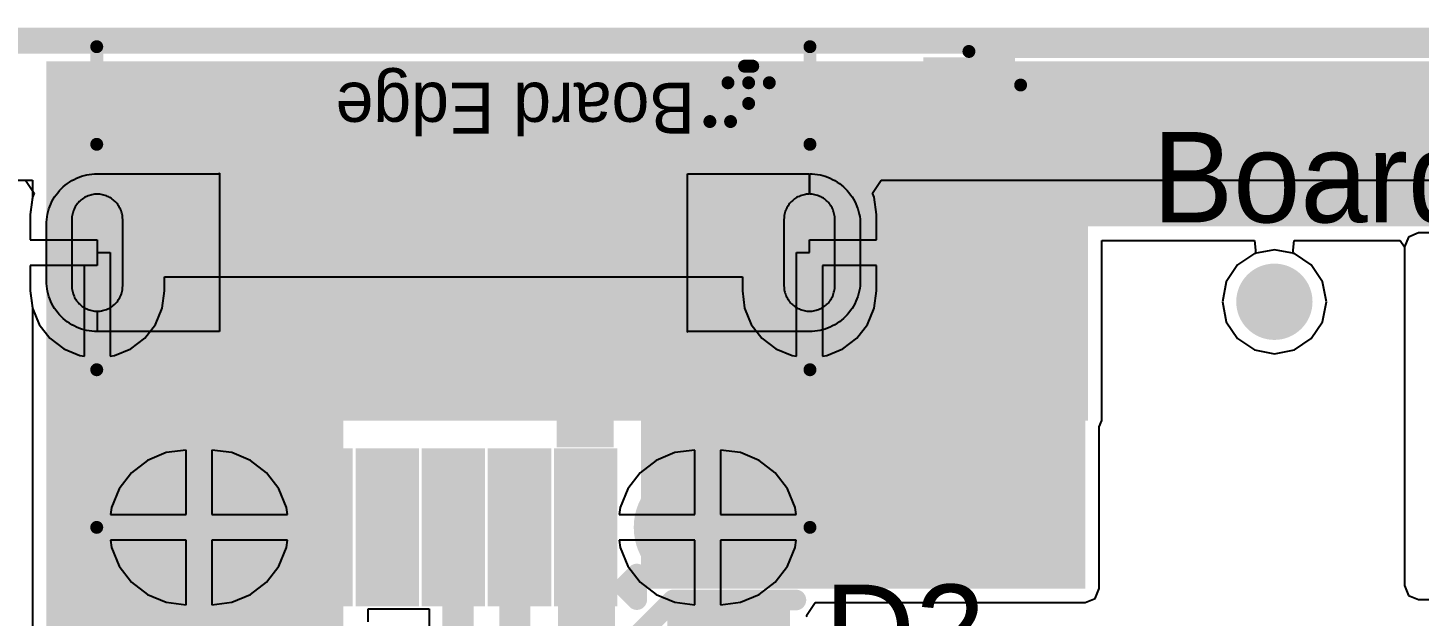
# Model space of a CAD drawing. Header units: millimetres. Extents: x -0.25 to 4.68, y -0.29 to 2.93.
# Drawn here: x 0.129 to 0.667, y 2.652 to 2.88 of the extents above; entities that cross this region are included whole.
import ezdxf

# ---------------------------------------------------------------- set-up
doc = ezdxf.new("R2010")
doc.units = ezdxf.units.MM
doc.header["$MEASUREMENT"] = 0
for name, color, linetype in [('BottomLayer', 5, 'Continuous'), ('BottomSolder', 6, 'Continuous'), ('Mechanical2', 216, 'Continuous'), ('MultiLayer', 9, 'Continuous'), ('PadHoleLayer', 156, 'Continuous'), ('TopLayer', 1, 'Continuous'), ('TopOverlay', 2, 'Continuous'), ('TopPaste', 8, 'Continuous'), ('TopSolder', 216, 'Continuous')]:
    doc.layers.add(name, color=color, linetype=linetype)
doc.styles.add('Arial', font='arial.ttf', dxfattribs={"height": 0.2})

# ---------------------------------------------------------------- blocks, each defined once
blk = doc.blocks.new('XKNANO_113_122')
at = {"layer": 'BottomSolder'}
blk.add_hatch(color=6, dxfattribs=at).paths.add_polyline_path([(0.1338, -0.21214), (0.1418, -0.21214), (0.1418, -0.22014), (0.1338, -0.22014)])
at = {"layer": 'PadHoleLayer'}
h = blk.add_hatch(color=156, dxfattribs=at)
edge = h.paths.add_edge_path()
edge.add_arc((0.1378, -0.21614), 0.01476, 0, 360)
at = {"layer": 'TopLayer'}
blk.add_hatch(color=1, dxfattribs=at).paths.add_polyline_path([(0.24213, -0.22402), (0.26969, -0.22402), (0.26969, -0.30669), (0.24213, -0.30669)])
at = {"layer": 'TopPaste'}
blk.add_hatch(color=8, dxfattribs=at).paths.add_polyline_path([(0.24213, -0.22402), (0.26969, -0.22402), (0.26969, -0.30669), (0.24213, -0.30669)])
at = {"layer": 'TopSolder'}
for points in [[(0.1338, -0.21214), (0.1418, -0.21214), (0.1418, -0.22014), (0.1338, -0.22014)], [(0.23813, -0.22002), (0.27369, -0.22002), (0.27369, -0.31069), (0.23813, -0.31069)]]:
    blk.add_hatch(color=216, dxfattribs=at).paths.add_polyline_path(points)
at = {"layer": 'TopOverlay', "const_width": 0.005}
for points in [[(0.236, -0.3), (-0.236, -0.3)], [(0.256, -0.313), (-0.257, -0.313)]]:
    blk.add_lwpolyline(points, dxfattribs=at)
at = {"layer": 'TopOverlay', "const_width": 0.0025}
for points in [[(0.23475, -0.3, 1), (0.23725, -0.3, 1)], [(0.25475, -0.313, 1), (0.25725, -0.313, 1)]]:
    blk.add_lwpolyline(points, format="xyb", close=True, dxfattribs=at)
at = {"layer": 'TopOverlay'}
blk.add_text('Board Edge', height=0.035, rotation=180, dxfattribs=at).set_placement((0.18497, -0.24686))
blk = doc.blocks.new('10118194_0001LF__124')
at = {"layer": 'BottomLayer'}
h = blk.add_hatch(color=5, dxfattribs=at)
edge = h.paths.add_edge_path()
edge.add_arc((-0.0935, 0), 0.01969, 270, 450)
edge.add_line((-0.0935, 0.01969), (-0.10335, 0.01969))
edge.add_arc((-0.10335, 0), 0.01969, 90, 270)
edge.add_line((-0.10335, -0.01969), (-0.0935, -0.01969))
h = blk.add_hatch(color=5, dxfattribs=at)
edge = h.paths.add_edge_path()
edge.add_arc((0.10335, 0), 0.01969, 270, 450)
edge.add_line((0.10335, 0.01969), (0.0935, 0.01969))
edge.add_arc((0.0935, 0), 0.01969, 90, 270)
edge.add_line((0.0935, -0.01969), (0.10335, -0.01969))
h = blk.add_hatch(color=5, dxfattribs=at)
edge = h.paths.add_edge_path()
edge.add_arc((-0.1378, -0.12106), 0.01575, 180, 360)
edge.add_line((-0.12205, -0.12106), (-0.12205, -0.09154))
edge.add_arc((-0.1378, -0.09154), 0.01575, 0, 180)
edge.add_line((-0.15354, -0.09154), (-0.15354, -0.12106))
h = blk.add_hatch(color=5, dxfattribs=at)
edge = h.paths.add_edge_path()
edge.add_arc((0.1378, -0.12106), 0.01575, 180, 360)
edge.add_line((0.15354, -0.12106), (0.15354, -0.09154))
edge.add_arc((0.1378, -0.09154), 0.01575, 0, 180)
edge.add_line((0.12205, -0.09154), (0.12205, -0.12106))
at = {"layer": 'BottomSolder'}
h = blk.add_hatch(color=6, dxfattribs=at)
edge = h.paths.add_edge_path()
edge.add_arc((-0.0935, 0), 0.02369, 270, 450)
edge.add_line((-0.0935, 0.02369), (-0.10335, 0.02369))
edge.add_arc((-0.10335, 0), 0.02369, 90, 270)
edge.add_line((-0.10335, -0.02369), (-0.0935, -0.02369))
h = blk.add_hatch(color=6, dxfattribs=at)
edge = h.paths.add_edge_path()
edge.add_arc((0.10335, 0), 0.02369, 270, 450)
edge.add_line((0.10335, 0.02369), (0.0935, 0.02369))
edge.add_arc((0.0935, 0), 0.02369, 90, 270)
edge.add_line((0.0935, -0.02369), (0.10335, -0.02369))
h = blk.add_hatch(color=6, dxfattribs=at)
edge = h.paths.add_edge_path()
edge.add_arc((-0.1378, -0.12106), 0.01975, 180, 360)
edge.add_line((-0.11805, -0.12106), (-0.11805, -0.09154))
edge.add_arc((-0.1378, -0.09154), 0.01975, 0, 180)
edge.add_line((-0.15754, -0.09154), (-0.15754, -0.12106))
h = blk.add_hatch(color=6, dxfattribs=at)
edge = h.paths.add_edge_path()
edge.add_arc((0.1378, -0.12106), 0.01975, 180, 360)
edge.add_line((0.15754, -0.12106), (0.15754, -0.09154))
edge.add_arc((0.1378, -0.09154), 0.01975, 0, 180)
edge.add_line((0.11805, -0.09154), (0.11805, -0.12106))
at = {"layer": 'MultiLayer'}
h = blk.add_hatch(color=9, dxfattribs=at)
edge = h.paths.add_edge_path()
edge.add_arc((-0.0935, 0), 0.01969, 270, 450)
edge.add_line((-0.0935, 0.01969), (-0.10335, 0.01969))
edge.add_arc((-0.10335, 0), 0.01969, 90, 270)
edge.add_line((-0.10335, -0.01969), (-0.0935, -0.01969))
h = blk.add_hatch(color=9, dxfattribs=at)
edge = h.paths.add_edge_path()
edge.add_arc((0.10335, 0), 0.01969, 270, 450)
edge.add_line((0.10335, 0.01969), (0.0935, 0.01969))
edge.add_arc((0.0935, 0), 0.01969, 90, 270)
edge.add_line((0.0935, -0.01969), (0.10335, -0.01969))
h = blk.add_hatch(color=9, dxfattribs=at)
edge = h.paths.add_edge_path()
edge.add_arc((-0.1378, -0.12106), 0.01575, 180, 360)
edge.add_line((-0.12205, -0.12106), (-0.12205, -0.09154))
edge.add_arc((-0.1378, -0.09154), 0.01575, 0, 180)
edge.add_line((-0.15354, -0.09154), (-0.15354, -0.12106))
h = blk.add_hatch(color=9, dxfattribs=at)
edge = h.paths.add_edge_path()
edge.add_arc((0.1378, -0.12106), 0.01575, 180, 360)
edge.add_line((0.15354, -0.12106), (0.15354, -0.09154))
edge.add_arc((0.1378, -0.09154), 0.01575, 0, 180)
edge.add_line((0.12205, -0.09154), (0.12205, -0.12106))
at = {"layer": 'PadHoleLayer'}
h = blk.add_hatch(color=156, dxfattribs=at)
edge = h.paths.add_edge_path()
edge.add_arc((-0.09252, 0), 0.01083, 270, 450)
edge.add_line((-0.09252, 0.01083), (-0.10433, 0.01083))
edge.add_arc((-0.10433, 0), 0.01083, 90, 270)
edge.add_line((-0.10433, -0.01083), (-0.09252, -0.01083))
h = blk.add_hatch(color=156, dxfattribs=at)
edge = h.paths.add_edge_path()
edge.add_arc((0.10433, 0), 0.01083, 270, 450)
edge.add_line((0.10433, 0.01083), (0.09252, 0.01083))
edge.add_arc((0.09252, 0), 0.01083, 90, 270)
edge.add_line((0.09252, -0.01083), (0.10433, -0.01083))
h = blk.add_hatch(color=156, dxfattribs=at)
edge = h.paths.add_edge_path()
edge.add_arc((-0.1378, -0.11909), 0.00984, 180, 360)
edge.add_line((-0.12795, -0.11909), (-0.12795, -0.0935))
edge.add_arc((-0.1378, -0.0935), 0.00984, 0, 180)
edge.add_line((-0.14764, -0.0935), (-0.14764, -0.11909))
h = blk.add_hatch(color=156, dxfattribs=at)
edge = h.paths.add_edge_path()
edge.add_arc((0.1378, -0.11909), 0.00984, 180, 360)
edge.add_line((0.14764, -0.11909), (0.14764, -0.0935))
edge.add_arc((0.1378, -0.0935), 0.00984, 0, 180)
edge.add_line((0.12795, -0.0935), (0.12795, -0.11909))
at = {"layer": 'TopLayer'}
for points in [[(-0.05945, 0.02657), (-0.04291, 0.02657), (-0.04291, -0.02657), (-0.05945, -0.02657)], [(-0.03386, 0.02657), (-0.01732, 0.02657), (-0.01732, -0.02657), (-0.03386, -0.02657)], [(-0.00827, 0.02657), (0.00827, 0.02657), (0.00827, -0.02657), (-0.00827, -0.02657)], [(0.01732, 0.02657), (0.03386, 0.02657), (0.03386, -0.02657), (0.01732, -0.02657)], [(0.04291, 0.02657), (0.05945, 0.02657), (0.05945, -0.02657), (0.04291, -0.02657)], [(-0.0689, -0.07579), (-0.00984, -0.07579), (-0.00984, -0.13681), (-0.0689, -0.13681)], [(0.00984, -0.07579), (0.0689, -0.07579), (0.0689, -0.13681), (0.00984, -0.13681)]]:
    blk.add_hatch(color=1, dxfattribs=at).paths.add_polyline_path(points)
h = blk.add_hatch(color=1, dxfattribs=at)
edge = h.paths.add_edge_path()
edge.add_arc((-0.0935, 0), 0.01969, 270, 450)
edge.add_line((-0.0935, 0.01969), (-0.10335, 0.01969))
edge.add_arc((-0.10335, 0), 0.01969, 90, 270)
edge.add_line((-0.10335, -0.01969), (-0.0935, -0.01969))
h = blk.add_hatch(color=1, dxfattribs=at)
edge = h.paths.add_edge_path()
edge.add_arc((0.10335, 0), 0.01969, 270, 450)
edge.add_line((0.10335, 0.01969), (0.0935, 0.01969))
edge.add_arc((0.0935, 0), 0.01969, 90, 270)
edge.add_line((0.0935, -0.01969), (0.10335, -0.01969))
h = blk.add_hatch(color=1, dxfattribs=at)
edge = h.paths.add_edge_path()
edge.add_arc((-0.1378, -0.12106), 0.01575, 180, 360)
edge.add_line((-0.12205, -0.12106), (-0.12205, -0.09154))
edge.add_arc((-0.1378, -0.09154), 0.01575, 0, 180)
edge.add_line((-0.15354, -0.09154), (-0.15354, -0.12106))
h = blk.add_hatch(color=1, dxfattribs=at)
edge = h.paths.add_edge_path()
edge.add_arc((0.1378, -0.12106), 0.01575, 180, 360)
edge.add_line((0.15354, -0.12106), (0.15354, -0.09154))
edge.add_arc((0.1378, -0.09154), 0.01575, 0, 180)
edge.add_line((0.12205, -0.09154), (0.12205, -0.12106))
at = {"layer": 'TopOverlay'}
blk.add_hatch(color=2, dxfattribs=at).paths.add_polyline_path([(-0.062, -0.042), (-0.04, -0.042), (-0.04, -0.031), (-0.062, -0.031)])
at = {"layer": 'TopPaste'}
for points in [[(-0.05945, 0.02657), (-0.04291, 0.02657), (-0.04291, -0.02657), (-0.05945, -0.02657)], [(-0.03386, 0.02657), (-0.01732, 0.02657), (-0.01732, -0.02657), (-0.03386, -0.02657)], [(-0.00827, 0.02657), (0.00827, 0.02657), (0.00827, -0.02657), (-0.00827, -0.02657)], [(0.01732, 0.02657), (0.03386, 0.02657), (0.03386, -0.02657), (0.01732, -0.02657)], [(0.04291, 0.02657), (0.05945, 0.02657), (0.05945, -0.02657), (0.04291, -0.02657)], [(-0.0689, -0.07579), (-0.00984, -0.07579), (-0.00984, -0.13681), (-0.0689, -0.13681)], [(0.00984, -0.07579), (0.0689, -0.07579), (0.0689, -0.13681), (0.00984, -0.13681)]]:
    blk.add_hatch(color=8, dxfattribs=at).paths.add_polyline_path(points)
at = {"layer": 'TopSolder'}
for points in [[(-0.06345, 0.03057), (-0.03891, 0.03057), (-0.03891, -0.03057), (-0.06345, -0.03057)], [(-0.03786, 0.03057), (-0.01332, 0.03057), (-0.01332, -0.03057), (-0.03786, -0.03057)], [(-0.01227, 0.03057), (0.01227, 0.03057), (0.01227, -0.03057), (-0.01227, -0.03057)], [(0.01332, 0.03057), (0.03786, 0.03057), (0.03786, -0.03057), (0.01332, -0.03057)], [(0.03891, 0.03057), (0.06345, 0.03057), (0.06345, -0.03057), (0.03891, -0.03057)], [(-0.0729, -0.07179), (-0.00584, -0.07179), (-0.00584, -0.14081), (-0.0729, -0.14081)], [(0.00584, -0.07179), (0.0729, -0.07179), (0.0729, -0.14081), (0.00584, -0.14081)]]:
    blk.add_hatch(color=216, dxfattribs=at).paths.add_polyline_path(points)
h = blk.add_hatch(color=216, dxfattribs=at)
edge = h.paths.add_edge_path()
edge.add_arc((-0.0935, 0), 0.02369, 270, 450)
edge.add_line((-0.0935, 0.02369), (-0.10335, 0.02369))
edge.add_arc((-0.10335, 0), 0.02369, 90, 270)
edge.add_line((-0.10335, -0.02369), (-0.0935, -0.02369))
h = blk.add_hatch(color=216, dxfattribs=at)
edge = h.paths.add_edge_path()
edge.add_arc((0.10335, 0), 0.02369, 270, 450)
edge.add_line((0.10335, 0.02369), (0.0935, 0.02369))
edge.add_arc((0.0935, 0), 0.02369, 90, 270)
edge.add_line((0.0935, -0.02369), (0.10335, -0.02369))
h = blk.add_hatch(color=216, dxfattribs=at)
edge = h.paths.add_edge_path()
edge.add_arc((-0.1378, -0.12106), 0.01975, 180, 360)
edge.add_line((-0.11805, -0.12106), (-0.11805, -0.09154))
edge.add_arc((-0.1378, -0.09154), 0.01975, 0, 180)
edge.add_line((-0.15754, -0.09154), (-0.15754, -0.12106))
h = blk.add_hatch(color=216, dxfattribs=at)
edge = h.paths.add_edge_path()
edge.add_arc((0.1378, -0.12106), 0.01975, 180, 360)
edge.add_line((0.15754, -0.12106), (0.15754, -0.09154))
edge.add_arc((0.1378, -0.09154), 0.01975, 0, 180)
edge.add_line((0.11805, -0.09154), (0.11805, -0.12106))
at = {"layer": 'TopLayer'}
for p, q in [((-0.15097, -0.08084), (-0.15018, -0.08017)), ((-0.15018, -0.08017), (-0.14937, -0.07955)), ((-0.14937, -0.07955), (-0.14852, -0.07896)), ((-0.14852, -0.07896), (-0.14764, -0.07842)), ((-0.14764, -0.07842), (-0.14673, -0.07793)), ((-0.14673, -0.07793), (-0.1458, -0.07749)), ((-0.1458, -0.07749), (-0.14485, -0.07709)), ((-0.14485, -0.07709), (-0.14388, -0.07675)), ((-0.14388, -0.07675), (-0.14289, -0.07646)), ((-0.14289, -0.07646), (-0.14189, -0.07622)), ((-0.14189, -0.07622), (-0.14087, -0.07603)), ((-0.14087, -0.07603), (-0.13985, -0.0759)), ((-0.13985, -0.0759), (-0.13883, -0.07581)), ((-0.13883, -0.07581), (-0.1378, -0.07579)), ((-0.1378, -0.07579), (-0.09075, -0.07579)), ((-0.09075, -0.07579), (-0.09075, -0.07559)), ((-0.09075, -0.07559), (-0.09055, -0.07559)), ((-0.09055, -0.07559), (-0.09055, -0.13681)), ((0.09055, -0.13701), (0.09055, -0.07579)), ((0.09055, -0.07579), (0.1377, -0.07579)), ((0.1377, -0.07579), (0.1377, -0.08366)), ((0.13789, -0.07579), (0.13887, -0.07581)), ((0.13789, -0.08366), (0.13789, -0.07579)), ((0.13887, -0.07581), (0.1399, -0.07589)), ((0.1399, -0.07589), (0.14092, -0.07603)), ((0.14092, -0.07603), (0.14193, -0.07622)), ((0.14193, -0.07622), (0.14293, -0.07646)), ((0.14293, -0.07646), (0.14391, -0.07675)), ((0.14391, -0.07675), (0.14488, -0.07709)), ((0.14488, -0.07709), (0.14583, -0.07748)), ((0.14583, -0.07748), (0.14676, -0.07793)), ((0.14676, -0.07793), (0.14766, -0.07842)), ((0.14766, -0.07842), (0.14854, -0.07896)), ((0.14854, -0.07896), (0.14939, -0.07954)), ((0.14939, -0.07954), (0.1502, -0.08016)), ((0.1502, -0.08016), (0.15098, -0.08083)), ((-0.15533, -0.08654), (-0.15484, -0.08563)), ((-0.15484, -0.08563), (-0.1543, -0.08475)), ((-0.1543, -0.08475), (-0.15372, -0.0839)), ((-0.15372, -0.0839), (-0.15309, -0.08308)), ((-0.15309, -0.08308), (-0.15242, -0.0823)), ((-0.15242, -0.0823), (-0.15171, -0.08155)), ((-0.15171, -0.08155), (-0.15097, -0.08084)), ((-0.14399, -0.08585), (-0.14438, -0.08619)), ((-0.14358, -0.08554), (-0.14399, -0.08585)), ((-0.14316, -0.08525), (-0.14358, -0.08554)), ((-0.14272, -0.08498), (-0.14316, -0.08525)), ((-0.14226, -0.08473), (-0.14272, -0.08498)), ((-0.1418, -0.08451), (-0.14226, -0.08473)), ((-0.14132, -0.08432), (-0.1418, -0.08451)), ((-0.14084, -0.08414), (-0.14132, -0.08432)), ((-0.14034, -0.084), (-0.14084, -0.08414)), ((-0.13984, -0.08388), (-0.14034, -0.084)), ((-0.13933, -0.08378), (-0.13984, -0.08388)), ((-0.13882, -0.08372), (-0.13933, -0.08378)), ((-0.13831, -0.08367), (-0.13882, -0.08372)), ((-0.1378, -0.08366), (-0.13831, -0.08367)), ((-0.13728, -0.08367), (-0.1378, -0.08366)), ((-0.13677, -0.08372), (-0.13728, -0.08367)), ((-0.13626, -0.08378), (-0.13677, -0.08372)), ((-0.13575, -0.08388), (-0.13626, -0.08378)), ((-0.13525, -0.084), (-0.13575, -0.08388)), ((-0.13475, -0.08414), (-0.13525, -0.084)), ((-0.13427, -0.08432), (-0.13475, -0.08414)), ((-0.13379, -0.08451), (-0.13427, -0.08432)), ((-0.13333, -0.08473), (-0.13379, -0.08451)), ((-0.13287, -0.08498), (-0.13333, -0.08473)), ((-0.13243, -0.08525), (-0.13287, -0.08498)), ((-0.13201, -0.08554), (-0.13243, -0.08525)), ((-0.1316, -0.08585), (-0.13201, -0.08554)), ((-0.13121, -0.08619), (-0.1316, -0.08585)), ((0.13158, -0.08584), (0.13119, -0.08618)), ((0.13199, -0.08553), (0.13158, -0.08584)), ((0.13241, -0.08524), (0.13199, -0.08553)), ((0.13285, -0.08497), (0.13241, -0.08524)), ((0.1333, -0.08473), (0.13285, -0.08497)), ((0.13376, -0.08451), (0.1333, -0.08473)), ((0.13424, -0.08431), (0.13376, -0.08451)), ((0.13472, -0.08414), (0.13424, -0.08431)), ((0.13521, -0.084), (0.13472, -0.08414)), ((0.13571, -0.08388), (0.13521, -0.084)), ((0.13621, -0.08378), (0.13571, -0.08388)), ((0.13672, -0.08371), (0.13621, -0.08378)), ((0.13723, -0.08367), (0.13672, -0.08371)), ((0.1377, -0.08366), (0.13723, -0.08367)), ((0.13836, -0.08367), (0.13789, -0.08366)), ((0.13887, -0.08371), (0.13836, -0.08367)), ((0.13938, -0.08378), (0.13887, -0.08371)), ((0.13988, -0.08388), (0.13938, -0.08378)), ((0.14038, -0.084), (0.13988, -0.08388)), ((0.14087, -0.08414), (0.14038, -0.084)), ((0.14135, -0.08431), (0.14087, -0.08414)), ((0.14183, -0.08451), (0.14135, -0.08431)), ((0.14229, -0.08473), (0.14183, -0.08451)), ((0.14274, -0.08497), (0.14229, -0.08473)), ((0.14318, -0.08524), (0.14274, -0.08497)), ((0.1436, -0.08553), (0.14318, -0.08524)), ((0.14401, -0.08584), (0.1436, -0.08553)), ((0.1444, -0.08618), (0.14401, -0.08584)), ((0.15098, -0.08083), (0.15173, -0.08154)), ((0.15173, -0.08154), (0.15244, -0.08228)), ((0.15244, -0.08228), (0.1531, -0.08307)), ((0.1531, -0.08307), (0.15373, -0.08388)), ((0.15373, -0.08388), (0.15431, -0.08473)), ((0.15431, -0.08473), (0.15485, -0.08561)), ((0.15485, -0.08561), (0.15534, -0.08651)), ((-0.15724, -0.09239), (-0.15705, -0.09138)), ((-0.15705, -0.09138), (-0.15681, -0.09038)), ((-0.15681, -0.09038), (-0.15652, -0.08939)), ((-0.15652, -0.08939), (-0.15617, -0.08842)), ((-0.15617, -0.08842), (-0.15578, -0.08747)), ((-0.15578, -0.08747), (-0.15533, -0.08654)), ((-0.14742, -0.09146), (-0.14752, -0.09196)), ((-0.1473, -0.09096), (-0.14742, -0.09146)), ((-0.14716, -0.09046), (-0.1473, -0.09096)), ((-0.14698, -0.08998), (-0.14716, -0.09046)), ((-0.14679, -0.0895), (-0.14698, -0.08998)), ((-0.14657, -0.08904), (-0.14679, -0.0895)), ((-0.14632, -0.08858), (-0.14657, -0.08904)), ((-0.14605, -0.08814), (-0.14632, -0.08858)), ((-0.14576, -0.08772), (-0.14605, -0.08814)), ((-0.14544, -0.08731), (-0.14576, -0.08772)), ((-0.14511, -0.08692), (-0.14544, -0.08731)), ((-0.14475, -0.08654), (-0.14511, -0.08692)), ((-0.14438, -0.08619), (-0.14475, -0.08654)), ((-0.13084, -0.08654), (-0.13121, -0.08619)), ((-0.13048, -0.08692), (-0.13084, -0.08654)), ((-0.13015, -0.08731), (-0.13048, -0.08692)), ((-0.12983, -0.08772), (-0.13015, -0.08731)), ((-0.12954, -0.08814), (-0.12983, -0.08772)), ((-0.12927, -0.08858), (-0.12954, -0.08814)), ((-0.12903, -0.08904), (-0.12927, -0.08858)), ((-0.1288, -0.0895), (-0.12903, -0.08904)), ((-0.12861, -0.08998), (-0.1288, -0.0895)), ((-0.12843, -0.09046), (-0.12861, -0.08998)), ((-0.12829, -0.09096), (-0.12843, -0.09046)), ((-0.12817, -0.09146), (-0.12829, -0.09096)), ((-0.12807, -0.09196), (-0.12817, -0.09146)), ((0.12817, -0.09142), (0.12807, -0.09192)), ((0.12829, -0.09092), (0.12817, -0.09142)), ((0.12843, -0.09043), (0.12829, -0.09092)), ((0.1286, -0.08995), (0.12843, -0.09043)), ((0.1288, -0.08947), (0.1286, -0.08995)), ((0.12902, -0.08901), (0.1288, -0.08947)), ((0.12926, -0.08856), (0.12902, -0.08901)), ((0.12953, -0.08812), (0.12926, -0.08856)), ((0.12982, -0.0877), (0.12953, -0.08812)), ((0.13014, -0.08729), (0.12982, -0.0877)), ((0.13047, -0.0869), (0.13014, -0.08729)), ((0.13082, -0.08653), (0.13047, -0.0869)), ((0.13119, -0.08618), (0.13082, -0.08653)), ((0.14477, -0.08653), (0.1444, -0.08618)), ((0.14512, -0.0869), (0.14477, -0.08653)), ((0.14546, -0.08729), (0.14512, -0.0869)), ((0.14577, -0.0877), (0.14546, -0.08729)), ((0.14606, -0.08812), (0.14577, -0.0877)), ((0.14633, -0.08856), (0.14606, -0.08812)), ((0.14657, -0.08901), (0.14633, -0.08856)), ((0.14679, -0.08947), (0.14657, -0.08901)), ((0.14699, -0.08995), (0.14679, -0.08947)), ((0.14716, -0.09043), (0.14699, -0.08995)), ((0.1473, -0.09092), (0.14716, -0.09043)), ((0.14742, -0.09142), (0.1473, -0.09092)), ((0.14752, -0.09192), (0.14742, -0.09142)), ((0.15534, -0.08651), (0.15578, -0.08744)), ((0.15578, -0.08744), (0.15618, -0.08839)), ((0.15618, -0.08839), (0.15652, -0.08936)), ((0.15652, -0.08936), (0.15681, -0.09034)), ((0.15681, -0.09034), (0.15705, -0.09134)), ((0.15705, -0.09134), (0.15724, -0.09235)), ((-0.15748, -0.09547), (-0.15745, -0.09444)), ((-0.15748, -0.11713), (-0.15748, -0.09547)), ((-0.15745, -0.09444), (-0.15737, -0.09341)), ((-0.15737, -0.09341), (-0.15724, -0.09239)), ((-0.14762, -0.09299), (-0.14764, -0.0935)), ((-0.14764, -0.0935), (-0.14764, -0.11909)), ((-0.14758, -0.09248), (-0.14762, -0.09299)), ((-0.14752, -0.09196), (-0.14758, -0.09248)), ((-0.12801, -0.09248), (-0.12807, -0.09196)), ((-0.12797, -0.09299), (-0.12801, -0.09248)), ((-0.12795, -0.0935), (-0.12797, -0.09299)), ((-0.12795, -0.0939), (-0.12795, -0.0935)), ((-0.12795, -0.1187), (-0.12795, -0.0939)), ((0.12797, -0.09294), (0.12795, -0.0935)), ((0.12795, -0.0935), (0.12795, -0.0939)), ((0.12795, -0.0939), (0.12795, -0.1187)), ((0.12801, -0.09243), (0.12797, -0.09294)), ((0.12807, -0.09192), (0.12801, -0.09243)), ((0.14758, -0.09243), (0.14752, -0.09192)), ((0.14762, -0.09294), (0.14758, -0.09243)), ((0.14764, -0.0935), (0.14762, -0.09294)), ((0.14764, -0.11909), (0.14764, -0.0935)), ((0.15724, -0.09235), (0.15737, -0.09337)), ((0.15737, -0.09337), (0.15745, -0.0944)), ((0.15745, -0.0944), (0.15748, -0.09547)), ((0.15748, -0.09547), (0.15748, -0.11713)), ((-0.15745, -0.1182), (-0.15748, -0.11713)), ((-0.15737, -0.11923), (-0.15745, -0.1182)), ((0.15745, -0.11816), (0.15737, -0.11918)), ((0.15748, -0.11713), (0.15745, -0.11816)), ((-0.15724, -0.12025), (-0.15737, -0.11923)), ((-0.15705, -0.12126), (-0.15724, -0.12025)), ((-0.15681, -0.12226), (-0.15705, -0.12126)), ((-0.15652, -0.12324), (-0.15681, -0.12226)), ((-0.15618, -0.12421), (-0.15652, -0.12324)), ((-0.14764, -0.11909), (-0.14762, -0.11966)), ((-0.14762, -0.11966), (-0.14758, -0.12017)), ((-0.14758, -0.12017), (-0.14752, -0.12068)), ((-0.14752, -0.12068), (-0.14742, -0.12118)), ((-0.14742, -0.12118), (-0.1473, -0.12168)), ((-0.1473, -0.12168), (-0.14716, -0.12217)), ((-0.14716, -0.12217), (-0.14699, -0.12265)), ((-0.14699, -0.12265), (-0.14679, -0.12313)), ((-0.14679, -0.12313), (-0.14657, -0.12359)), ((-0.14657, -0.12359), (-0.14633, -0.12404)), ((-0.12926, -0.12404), (-0.12902, -0.12359)), ((-0.12902, -0.12359), (-0.1288, -0.12313)), ((-0.1288, -0.12313), (-0.1286, -0.12265)), ((-0.1286, -0.12265), (-0.12843, -0.12217)), ((-0.12843, -0.12217), (-0.12829, -0.12168)), ((-0.12829, -0.12168), (-0.12817, -0.12118)), ((-0.12817, -0.12118), (-0.12807, -0.12068)), ((-0.12807, -0.12068), (-0.12801, -0.12017)), ((-0.12801, -0.12017), (-0.12797, -0.11966)), ((-0.12797, -0.11966), (-0.12795, -0.11909)), ((-0.12795, -0.11909), (-0.12795, -0.1187)), ((0.12795, -0.1187), (0.12795, -0.11909)), ((0.12795, -0.11909), (0.12797, -0.11961)), ((0.12797, -0.11961), (0.12801, -0.12012)), ((0.12801, -0.12012), (0.12807, -0.12063)), ((0.12807, -0.12063), (0.12817, -0.12114)), ((0.12817, -0.12114), (0.12829, -0.12164)), ((0.12829, -0.12164), (0.12843, -0.12214)), ((0.12843, -0.12214), (0.12861, -0.12262)), ((0.12861, -0.12262), (0.1288, -0.1231)), ((0.1288, -0.1231), (0.12903, -0.12356)), ((0.12903, -0.12356), (0.12927, -0.12402)), ((0.14632, -0.12402), (0.14657, -0.12356)), ((0.14657, -0.12356), (0.14679, -0.1231)), ((0.14679, -0.1231), (0.14698, -0.12262)), ((0.14698, -0.12262), (0.14716, -0.12214)), ((0.14716, -0.12214), (0.1473, -0.12164)), ((0.1473, -0.12164), (0.14742, -0.12114)), ((0.14742, -0.12114), (0.14752, -0.12063)), ((0.14752, -0.12063), (0.14758, -0.12012)), ((0.14758, -0.12012), (0.14762, -0.11961)), ((0.14762, -0.11961), (0.14764, -0.11909)), ((0.15652, -0.12321), (0.15617, -0.12418)), ((0.15681, -0.12222), (0.15652, -0.12321)), ((0.15705, -0.12122), (0.15681, -0.12222)), ((0.15724, -0.12021), (0.15705, -0.12122)), ((0.15737, -0.11918), (0.15724, -0.12021)), ((-0.15578, -0.12516), (-0.15618, -0.12421)), ((-0.15534, -0.12609), (-0.15578, -0.12516)), ((-0.15485, -0.12699), (-0.15534, -0.12609)), ((-0.15431, -0.12787), (-0.15485, -0.12699)), ((-0.15373, -0.12872), (-0.15431, -0.12787)), ((-0.1531, -0.12953), (-0.15373, -0.12872)), ((-0.14633, -0.12404), (-0.14606, -0.12448)), ((-0.14606, -0.12448), (-0.14577, -0.1249)), ((-0.14577, -0.1249), (-0.14546, -0.12531)), ((-0.14546, -0.12531), (-0.14512, -0.1257)), ((-0.14512, -0.1257), (-0.14477, -0.12607)), ((-0.14477, -0.12607), (-0.1444, -0.12642)), ((-0.1444, -0.12642), (-0.14401, -0.12675)), ((-0.14401, -0.12675), (-0.1436, -0.12707)), ((-0.1436, -0.12707), (-0.14318, -0.12736)), ((-0.14318, -0.12736), (-0.14274, -0.12762)), ((-0.14274, -0.12762), (-0.14229, -0.12787)), ((-0.14229, -0.12787), (-0.14183, -0.12809)), ((-0.14183, -0.12809), (-0.14135, -0.12829)), ((-0.14135, -0.12829), (-0.14087, -0.12846)), ((-0.14087, -0.12846), (-0.14038, -0.1286)), ((-0.14038, -0.1286), (-0.13988, -0.12872)), ((-0.13988, -0.12872), (-0.13938, -0.12882)), ((-0.13938, -0.12882), (-0.13887, -0.12888)), ((-0.13887, -0.12888), (-0.13836, -0.12892)), ((-0.13836, -0.12892), (-0.13789, -0.12894)), ((-0.13789, -0.12894), (-0.13789, -0.13681)), ((-0.1377, -0.12894), (-0.13723, -0.12892)), ((-0.1377, -0.13681), (-0.1377, -0.12894)), ((-0.13723, -0.12892), (-0.13672, -0.12888)), ((-0.13672, -0.12888), (-0.13621, -0.12882)), ((-0.13621, -0.12882), (-0.13571, -0.12872)), ((-0.13571, -0.12872), (-0.13521, -0.1286)), ((-0.13521, -0.1286), (-0.13472, -0.12846)), ((-0.13472, -0.12846), (-0.13424, -0.12829)), ((-0.13424, -0.12829), (-0.13376, -0.12809)), ((-0.13376, -0.12809), (-0.1333, -0.12787)), ((-0.1333, -0.12787), (-0.13285, -0.12762)), ((-0.13285, -0.12762), (-0.13241, -0.12736)), ((-0.13241, -0.12736), (-0.13199, -0.12707)), ((-0.13199, -0.12707), (-0.13158, -0.12675)), ((-0.13158, -0.12675), (-0.13119, -0.12642)), ((-0.13119, -0.12642), (-0.13082, -0.12607)), ((-0.13082, -0.12607), (-0.13047, -0.1257)), ((-0.13047, -0.1257), (-0.13014, -0.12531)), ((-0.13014, -0.12531), (-0.12982, -0.1249)), ((-0.12982, -0.1249), (-0.12953, -0.12448)), ((-0.12953, -0.12448), (-0.12926, -0.12404)), ((0.12927, -0.12402), (0.12954, -0.12446)), ((0.12954, -0.12446), (0.12983, -0.12488)), ((0.12983, -0.12488), (0.13015, -0.12529)), ((0.13015, -0.12529), (0.13048, -0.12568)), ((0.13048, -0.12568), (0.13084, -0.12605)), ((0.13084, -0.12605), (0.13121, -0.12641)), ((0.13121, -0.12641), (0.1316, -0.12674)), ((0.1316, -0.12674), (0.13201, -0.12706)), ((0.13201, -0.12706), (0.13243, -0.12735)), ((0.13243, -0.12735), (0.13287, -0.12762)), ((0.13287, -0.12762), (0.13333, -0.12786)), ((0.13333, -0.12786), (0.13379, -0.12809)), ((0.13379, -0.12809), (0.13427, -0.12828)), ((0.13427, -0.12828), (0.13475, -0.12846)), ((0.13475, -0.12846), (0.13525, -0.1286)), ((0.13525, -0.1286), (0.13575, -0.12872)), ((0.13575, -0.12872), (0.13626, -0.12882)), ((0.13626, -0.12882), (0.13677, -0.12888)), ((0.13677, -0.12888), (0.13728, -0.12892)), ((0.13728, -0.12892), (0.1378, -0.12894)), ((0.1378, -0.12894), (0.13831, -0.12892)), ((0.13831, -0.12892), (0.13882, -0.12888)), ((0.13882, -0.12888), (0.13933, -0.12882)), ((0.13933, -0.12882), (0.13984, -0.12872)), ((0.13984, -0.12872), (0.14034, -0.1286)), ((0.14034, -0.1286), (0.14084, -0.12846)), ((0.14084, -0.12846), (0.14132, -0.12828)), ((0.14132, -0.12828), (0.1418, -0.12809)), ((0.1418, -0.12809), (0.14226, -0.12786)), ((0.14226, -0.12786), (0.14272, -0.12762)), ((0.14272, -0.12762), (0.14316, -0.12735)), ((0.14316, -0.12735), (0.14358, -0.12706)), ((0.14358, -0.12706), (0.14399, -0.12674)), ((0.14399, -0.12674), (0.14438, -0.12641)), ((0.14438, -0.12641), (0.14475, -0.12605)), ((0.14475, -0.12605), (0.14511, -0.12568)), ((0.14511, -0.12568), (0.14544, -0.12529)), ((0.14544, -0.12529), (0.14576, -0.12488)), ((0.14576, -0.12488), (0.14605, -0.12446)), ((0.14605, -0.12446), (0.14632, -0.12402)), ((0.15372, -0.1287), (0.15309, -0.12951)), ((0.1543, -0.12785), (0.15372, -0.1287)), ((0.15484, -0.12697), (0.1543, -0.12785)), ((0.15533, -0.12606), (0.15484, -0.12697)), ((0.15578, -0.12513), (0.15533, -0.12606)), ((0.15617, -0.12418), (0.15578, -0.12513)), ((-0.15244, -0.13031), (-0.1531, -0.12953)), ((-0.15173, -0.13106), (-0.15244, -0.13031)), ((-0.15098, -0.13177), (-0.15173, -0.13106)), ((-0.1502, -0.13244), (-0.15098, -0.13177)), ((-0.14939, -0.13306), (-0.1502, -0.13244)), ((-0.14854, -0.13364), (-0.14939, -0.13306)), ((-0.14766, -0.13418), (-0.14854, -0.13364)), ((-0.14676, -0.13467), (-0.14766, -0.13418)), ((0.14764, -0.13417), (0.14673, -0.13467)), ((0.14852, -0.13364), (0.14764, -0.13417)), ((0.14937, -0.13305), (0.14852, -0.13364)), ((0.15018, -0.13242), (0.14937, -0.13305)), ((0.15097, -0.13175), (0.15018, -0.13242)), ((0.15171, -0.13105), (0.15097, -0.13175)), ((0.15242, -0.1303), (0.15171, -0.13105)), ((0.15309, -0.12951), (0.15242, -0.1303)), ((-0.14583, -0.13511), (-0.14676, -0.13467)), ((-0.14488, -0.13551), (-0.14583, -0.13511)), ((-0.14391, -0.13585), (-0.14488, -0.13551)), ((-0.14293, -0.13614), (-0.14391, -0.13585)), ((-0.14193, -0.13638), (-0.14293, -0.13614)), ((-0.14092, -0.13657), (-0.14193, -0.13638)), ((-0.1399, -0.1367), (-0.14092, -0.13657)), ((-0.13887, -0.13678), (-0.1399, -0.1367)), ((-0.13789, -0.13681), (-0.13887, -0.13678)), ((-0.09055, -0.13681), (-0.1377, -0.13681)), ((0.09075, -0.13701), (0.09055, -0.13701)), ((0.1378, -0.13681), (0.09075, -0.13681)), ((0.09075, -0.13681), (0.09075, -0.13701)), ((0.13883, -0.13678), (0.1378, -0.13681)), ((0.13985, -0.1367), (0.13883, -0.13678)), ((0.14087, -0.13657), (0.13985, -0.1367)), ((0.14189, -0.13638), (0.14087, -0.13657)), ((0.14289, -0.13614), (0.14189, -0.13638)), ((0.14388, -0.13585), (0.14289, -0.13614)), ((0.14485, -0.1355), (0.14388, -0.13585)), ((0.1458, -0.13511), (0.14485, -0.1355)), ((0.14673, -0.13467), (0.1458, -0.13511))]:
    blk.add_line(p, q, dxfattribs=at)
at = {"layer": 'TopOverlay'}
for points, const_width in [([(-0.066, 0.023), (-0.071, 0.028)], 0.00787), ([(-0.071, 0.028), (-0.071, 0.018)], 0.00787), ([(-0.066, 0.023), (-0.071, 0.018)], 0.00787), ([(-0.138, 0), (-0.138, -0.061)], 0.005), ([(0.138, 0), (0.138, -0.061)], 0.005), ([(-0.138, -0.14823), (-0.138, -0.186)], 0.005), ([(0.138, -0.14823), (0.138, -0.186)], 0.005), ([(-0.10727, -0.15704), (-0.11427, -0.16404)], 0.005), ([(-0.09927, -0.15704), (-0.10727, -0.15704)], 0.005), ([(-0.11427, -0.16404), (-0.11427, -0.17204)], 0.005), ([(-0.11585, -0.17846), (-0.12227, -0.17204)], 0.005), ([(-0.11427, -0.17204), (-0.12227, -0.17204)], 0.005), ([(-0.10627, -0.17204), (-0.11427, -0.17204)], 0.005), ([(-0.10627, -0.17204), (-0.1127, -0.17846)], 0.005), ([(-0.1127, -0.17846), (-0.11585, -0.17846)], 0.005), ([(0.138, -0.186), (-0.138, -0.186)], 0.005)]:
    blk.add_lwpolyline(points, dxfattribs=dict(at, const_width=const_width))
for points, const_width in [([(-0.07297, 0.028, 1), (-0.06903, 0.028, 1)], 0.00394), ([(-0.07297, 0.028, 1), (-0.06903, 0.028, 1)], 0.00394), ([(-0.06797, 0.023, 1), (-0.06403, 0.023, 1)], 0.00394), ([(-0.06797, 0.023, 1), (-0.06403, 0.023, 1)], 0.00394), ([(-0.07297, 0.018, 1), (-0.06903, 0.018, 1)], 0.00394), ([(-0.07297, 0.018, 1), (-0.06903, 0.018, 1)], 0.00394), ([(-0.13925, 0, 1), (-0.13675, 0, 1)], 0.0025), ([(0.13675, 0, 1), (0.13925, 0, 1)], 0.0025), ([(-0.13925, -0.061, 1), (-0.13675, -0.061, 1)], 0.0025), ([(0.13675, -0.061, 1), (0.13925, -0.061, 1)], 0.0025), ([(-0.13925, -0.14823, 1), (-0.13675, -0.14823, 1)], 0.0025), ([(0.13675, -0.14823, 1), (0.13925, -0.14823, 1)], 0.0025), ([(-0.10852, -0.15704, 1), (-0.10602, -0.15704, 1)], 0.0025), ([(-0.10852, -0.15704, 1), (-0.10602, -0.15704, 1)], 0.0025), ([(-0.10052, -0.15704, 1), (-0.09802, -0.15704, 1)], 0.0025), ([(-0.11552, -0.16404, 1), (-0.11302, -0.16404, 1)], 0.0025), ([(-0.11552, -0.16404, 1), (-0.11302, -0.16404, 1)], 0.0025), ([(-0.12352, -0.17204, 1), (-0.12102, -0.17204, 1)], 0.0025), ([(-0.12352, -0.17204, 1), (-0.12102, -0.17204, 1)], 0.0025), ([(-0.11552, -0.17204, 1), (-0.11302, -0.17204, 1)], 0.0025), ([(-0.11552, -0.17204, 1), (-0.11302, -0.17204, 1)], 0.0025), ([(-0.11552, -0.17204, 1), (-0.11302, -0.17204, 1)], 0.0025), ([(-0.10752, -0.17204, 1), (-0.10502, -0.17204, 1)], 0.0025), ([(-0.10752, -0.17204, 1), (-0.10502, -0.17204, 1)], 0.0025), ([(-0.1171, -0.17846, 1), (-0.1146, -0.17846, 1)], 0.0025), ([(-0.1171, -0.17846, 1), (-0.1146, -0.17846, 1)], 0.0025), ([(-0.11395, -0.17846, 1), (-0.11145, -0.17846, 1)], 0.0025), ([(-0.11395, -0.17846, 1), (-0.11145, -0.17846, 1)], 0.0025), ([(-0.13925, -0.186, 1), (-0.13675, -0.186, 1)], 0.0025), ([(-0.13925, -0.186, 1), (-0.13675, -0.186, 1)], 0.0025), ([(0.13675, -0.186, 1), (0.13925, -0.186, 1)], 0.0025), ([(0.13675, -0.186, 1), (0.13925, -0.186, 1)], 0.0025)]:
    blk.add_lwpolyline(points, format="xyb", close=True, dxfattribs=dict(at, const_width=const_width))
blk.add_text('Board Edge ', height=0.019685, dxfattribs=at).set_placement((-0.09342, -0.17204))
blk = doc.blocks.new('F____0603_136')
at = {"layer": 'TopLayer'}
for points in [[(-0.01378, -0.01969), (-0.05315, -0.01969), (-0.05315, 0.01969), (-0.01378, 0.01969)], [(0.05315, -0.01969), (0.01378, -0.01969), (0.01378, 0.01969), (0.05315, 0.01969)]]:
    blk.add_hatch(color=1, dxfattribs=at).paths.add_polyline_path(points)
at = {"layer": 'TopPaste'}
for points in [[(-0.01378, -0.01969), (-0.05315, -0.01969), (-0.05315, 0.01969), (-0.01378, 0.01969)], [(0.05315, -0.01969), (0.01378, -0.01969), (0.01378, 0.01969), (0.05315, 0.01969)]]:
    blk.add_hatch(color=8, dxfattribs=at).paths.add_polyline_path(points)
at = {"layer": 'TopSolder'}
for points in [[(-0.00978, -0.02369), (-0.05715, -0.02369), (-0.05715, 0.02369), (-0.00978, 0.02369)], [(0.05715, -0.02369), (0.00978, -0.02369), (0.00978, 0.02369), (0.05715, 0.02369)]]:
    blk.add_hatch(color=216, dxfattribs=at).paths.add_polyline_path(points)
at = {"layer": 'TopOverlay', "const_width": 0.005}
for points in [[(0.01, 0.019), (-0.01, 0.019)], [(0.01, -0.019), (-0.01, -0.019)]]:
    blk.add_lwpolyline(points, dxfattribs=at)
at = {"layer": 'TopOverlay'}
for points, const_width in [([(-0.01125, 0.019, 1), (-0.00875, 0.019, 1)], 0.0025), ([(0.00875, 0.019, 1), (0.01125, 0.019, 1)], 0.0025), ([(-0.0086, -0.0001, 1), (-0.00663, -0.0001, 1)], 0.00197), ([(-0.00098, 0, 1), (0.00098, 0, 1)], 0.00197), ([(-0.00071, 0.00008, 1), (0.00126, 0.00008, 1)], 0.00197), ([(0.00674, 0.00181, 1), (0.00871, 0.00181, 1)], 0.00197), ([(-0.01125, -0.019, 1), (-0.00875, -0.019, 1)], 0.0025), ([(0.00875, -0.019, 1), (0.01125, -0.019, 1)], 0.0025)]:
    blk.add_lwpolyline(points, format="xyb", close=True, dxfattribs=dict(at, const_width=const_width))
at = {"layer": 'TopOverlay', "const_width": 0.00394}
for points in [[(-0.00761, -0.0001, -0.770164), (0, 0)], [(0.00773, 0.00181, -0.784117), (0.00028, 0.00008)]]:
    blk.add_lwpolyline(points, format="xyb", dxfattribs=at)

msp = doc.modelspace()

# ---------------------------------------------------------------- hatches: boundary and pattern name
at = {"layer": 'BottomLayer'}
msp.add_hatch(color=5, dxfattribs=at).paths.add_polyline_path([(0.14, 2.789), (0.447, 2.789), (0.447, 2.826), (0.14, 2.826)])
at = {"layer": 'TopLayer'}
for points in [[(0.13597, 2.80395), (1.832, 2.80395), (1.832, 2.86695), (0.13597, 2.86695)], [(0.13597, 2.72795), (0.539, 2.72795), (0.539, 2.81695), (0.13597, 2.81695)], [(0.13597, 2.64095), (0.25082, 2.64095), (0.25082, 2.74195), (0.13597, 2.74195)], [(0.538, 2.74195), (0.36603, 2.74195), (0.36603, 2.663), (0.538, 2.663)], [(0.334, 2.632), (0.356, 2.632), (0.356, 2.714), (0.334, 2.714)]]:
    msp.add_hatch(color=1, dxfattribs=at).paths.add_polyline_path(points)

# ---------------------------------------------------------------- linework, layer by layer
at = {"layer": 'BottomLayer'}
for p, q in [((0.12788, 2.821), (0.13122, 2.816)), ((0.13122, 2.816), (0.13057, 2.81443)), ((0.45568, 2.816), (0.45903, 2.821)), ((0.45633, 2.81443), (0.45568, 2.816)), ((0.45903, 2.821), (0.97659, 2.821)), ((0.13057, 2.81443), (0.12969, 2.80771)), ((0.45722, 2.80771), (0.45633, 2.81443)), ((0.12969, 2.80771), (0.12969, 2.79795)), ((0.45722, 2.79795), (0.45722, 2.80771)), ((0.66688, 2.80057), (0.66305, 2.79899)), ((0.72088, 2.80057), (0.66688, 2.80057)), ((0.12969, 2.79795), (0.15566, 2.79795)), ((0.15566, 2.79795), (0.15566, 2.79295)), ((0.43125, 2.79295), (0.43125, 2.79795)), ((0.43125, 2.79795), (0.45722, 2.79795)), ((0.66305, 2.79899), (0.66147, 2.79516)), ((0.66147, 2.79516), (0.66147, 2.66416)), ((0.15566, 2.79295), (0.16066, 2.79295)), ((0.16066, 2.79295), (0.16066, 2.75287)), ((0.42625, 2.75287), (0.42625, 2.79295)), ((0.42625, 2.79295), (0.43125, 2.79295)), ((0.60347, 2.79257), (0.59693, 2.7882)), ((0.61118, 2.7941), (0.60347, 2.79257)), ((0.61889, 2.79257), (0.61118, 2.7941)), ((0.62543, 2.7882), (0.61889, 2.79257)), ((0.15066, 2.78795), (0.12969, 2.78795)), ((0.12969, 2.78795), (0.12969, 2.77818)), ((0.15066, 2.75287), (0.15066, 2.78795)), ((0.45722, 2.78795), (0.43625, 2.78795)), ((0.43625, 2.78795), (0.43625, 2.75287)), ((0.45722, 2.77818), (0.45722, 2.78795)), ((0.59693, 2.7882), (0.59256, 2.78166)), ((0.62979, 2.78166), (0.62543, 2.7882)), ((0.18163, 2.77818), (0.18163, 2.78359)), ((0.18163, 2.78359), (0.40528, 2.78359)), ((0.40528, 2.78359), (0.40528, 2.77818)), ((0.59256, 2.78166), (0.59103, 2.77395)), ((0.63133, 2.77395), (0.62979, 2.78166)), ((0.12969, 2.77818), (0.13057, 2.77146)), ((0.18074, 2.77146), (0.18163, 2.77818)), ((0.40528, 2.77818), (0.40616, 2.77146)), ((0.45633, 2.77146), (0.45722, 2.77818)), ((0.59103, 2.77395), (0.59256, 2.76624)), ((0.62979, 2.76624), (0.63133, 2.77395)), ((0.13057, 2.77146), (0.13317, 2.7652)), ((0.17815, 2.7652), (0.18074, 2.77146)), ((0.40616, 2.77146), (0.40876, 2.7652)), ((0.45374, 2.7652), (0.45633, 2.77146)), ((0.13317, 2.7652), (0.13729, 2.75982)), ((0.17402, 2.75982), (0.17815, 2.7652)), ((0.40876, 2.7652), (0.41288, 2.75982)), ((0.44961, 2.75982), (0.45374, 2.7652)), ((0.59256, 2.76624), (0.59693, 2.7597)), ((0.62543, 2.7597), (0.62979, 2.76624)), ((0.13729, 2.75982), (0.14267, 2.75569)), ((0.16864, 2.75569), (0.17402, 2.75982)), ((0.41288, 2.75982), (0.41826, 2.75569)), ((0.44423, 2.75569), (0.44961, 2.75982)), ((0.59693, 2.7597), (0.60347, 2.75533)), ((0.61889, 2.75533), (0.62543, 2.7597)), ((0.14267, 2.75569), (0.14894, 2.7531)), ((0.14894, 2.7531), (0.15066, 2.75287)), ((0.16066, 2.75287), (0.16238, 2.7531)), ((0.16238, 2.7531), (0.16864, 2.75569)), ((0.41826, 2.75569), (0.42453, 2.7531)), ((0.42453, 2.7531), (0.42625, 2.75287)), ((0.43625, 2.75287), (0.43797, 2.7531)), ((0.43797, 2.7531), (0.44423, 2.75569)), ((0.60347, 2.75533), (0.61118, 2.7538)), ((0.61118, 2.7538), (0.61889, 2.75533)), ((0.18236, 2.71557), (0.17514, 2.71258)), ((0.19003, 2.71658), (0.18236, 2.71557)), ((0.19003, 2.69165), (0.19003, 2.71658)), ((0.2077, 2.71557), (0.20003, 2.71658)), ((0.20003, 2.71658), (0.20003, 2.69165)), ((0.21492, 2.71258), (0.2077, 2.71557)), ((0.37921, 2.71557), (0.37199, 2.71258)), ((0.38688, 2.71658), (0.37921, 2.71557)), ((0.38688, 2.69165), (0.38688, 2.71658)), ((0.40455, 2.71557), (0.39688, 2.71658)), ((0.39688, 2.71658), (0.39688, 2.69165)), ((0.41177, 2.71258), (0.40455, 2.71557)), ((0.17514, 2.71258), (0.16893, 2.70782)), ((0.22112, 2.70782), (0.21492, 2.71258)), ((0.37199, 2.71258), (0.36578, 2.70782)), ((0.41797, 2.70782), (0.41177, 2.71258)), ((0.16893, 2.70782), (0.16418, 2.70162)), ((0.22588, 2.70162), (0.22112, 2.70782)), ((0.36578, 2.70782), (0.36103, 2.70162)), ((0.42273, 2.70162), (0.41797, 2.70782)), ((0.16418, 2.70162), (0.16118, 2.6944)), ((0.22887, 2.6944), (0.22588, 2.70162)), ((0.36103, 2.70162), (0.35804, 2.6944)), ((0.42572, 2.6944), (0.42273, 2.70162)), ((0.16118, 2.6944), (0.16082, 2.69165)), ((0.22923, 2.69165), (0.22887, 2.6944)), ((0.35804, 2.6944), (0.35767, 2.69165)), ((0.42608, 2.69165), (0.42572, 2.6944)), ((0.16082, 2.69165), (0.19003, 2.69165)), ((0.20003, 2.69165), (0.22923, 2.69165)), ((0.35767, 2.69165), (0.38688, 2.69165)), ((0.39688, 2.69165), (0.42608, 2.69165)), ((0.19003, 2.68165), (0.16082, 2.68165)), ((0.16082, 2.68165), (0.16118, 2.6789)), ((0.19003, 2.65672), (0.19003, 2.68165)), ((0.22923, 2.68165), (0.20003, 2.68165)), ((0.20003, 2.68165), (0.20003, 2.65672)), ((0.22887, 2.6789), (0.22923, 2.68165)), ((0.38688, 2.68165), (0.35767, 2.68165)), ((0.35767, 2.68165), (0.35804, 2.6789)), ((0.38688, 2.65672), (0.38688, 2.68165)), ((0.42608, 2.68165), (0.39688, 2.68165)), ((0.39688, 2.68165), (0.39688, 2.65672)), ((0.42572, 2.6789), (0.42608, 2.68165)), ((0.16118, 2.6789), (0.16418, 2.67168)), ((0.22588, 2.67168), (0.22887, 2.6789)), ((0.35804, 2.6789), (0.36103, 2.67168)), ((0.42273, 2.67168), (0.42572, 2.6789)), ((0.16418, 2.67168), (0.16893, 2.66548)), ((0.22112, 2.66548), (0.22588, 2.67168)), ((0.36103, 2.67168), (0.36578, 2.66548)), ((0.41797, 2.66548), (0.42273, 2.67168)), ((0.16893, 2.66548), (0.17514, 2.66072)), ((0.21492, 2.66072), (0.22112, 2.66548)), ((0.36578, 2.66548), (0.37199, 2.66072)), ((0.41177, 2.66072), (0.41797, 2.66548)), ((0.17514, 2.66072), (0.18236, 2.65773)), ((0.2077, 2.65773), (0.21492, 2.66072)), ((0.37199, 2.66072), (0.37921, 2.65773)), ((0.40455, 2.65773), (0.41177, 2.66072)), ((0.66147, 2.66416), (0.66305, 2.66033)), ((0.66305, 2.66033), (0.66688, 2.65875)), ((0.18236, 2.65773), (0.19003, 2.65672)), ((0.20003, 2.65672), (0.2077, 2.65773)), ((0.37921, 2.65773), (0.38688, 2.65672)), ((0.39688, 2.65672), (0.40455, 2.65773)), ((0.66688, 2.65875), (0.72088, 2.65875))]:
    msp.add_line(p, q, dxfattribs=at)
at = {"layer": 'BottomLayer', "const_width": 0.008}
for points in [[(0.307, 2.79475), (0.31525, 2.803)], [(0.4212, 2.803), (0.43125, 2.79295)]]:
    msp.add_lwpolyline(points, dxfattribs=at)
at = {"layer": 'BottomLayer', "const_width": 0.004}
for points in [[(0.31325, 2.803, 1), (0.31725, 2.803, 1)], [(0.4192, 2.803, 1), (0.4232, 2.803, 1)], [(0.305, 2.79475, 1), (0.309, 2.79475, 1)], [(0.42925, 2.79295, 1), (0.43325, 2.79295, 1)]]:
    msp.add_lwpolyline(points, format="xyb", close=True, dxfattribs=at)
at = {"layer": 'Mechanical2', "const_width": 0.01}
msp.add_lwpolyline([(-0.13518, 2.87495), (4.60723, 2.87495)], dxfattribs=at)
at = {"layer": 'TopLayer'}
for p, q in [((0.07042, 2.821), (0.13056, 2.821)), ((0.13056, 2.821), (0.13056, 2.81435)), ((0.13056, 2.81435), (0.12969, 2.80771)), ((0.12969, 2.80771), (0.12969, 2.79795)), ((0.12969, 2.79795), (0.15566, 2.79795)), ((0.15566, 2.79795), (0.15566, 2.78795)), ((0.54441, 2.72795), (0.54441, 2.79767)), ((0.54441, 2.79767), (0.6035, 2.79767)), ((0.6035, 2.79767), (0.604, 2.79267)), ((0.61836, 2.79267), (0.61885, 2.79767)), ((0.61885, 2.79767), (0.65979, 2.79767)), ((0.65979, 2.79767), (0.66147, 2.79516)), ((0.66147, 2.79516), (0.66147, 2.66416)), ((0.60347, 2.79257), (0.59693, 2.7882)), ((0.604, 2.79267), (0.60347, 2.79257)), ((0.61889, 2.79257), (0.61836, 2.79267)), ((0.62543, 2.7882), (0.61889, 2.79257)), ((0.15566, 2.78795), (0.12969, 2.78795)), ((0.12969, 2.78795), (0.12969, 2.77818)), ((0.59693, 2.7882), (0.59256, 2.78166)), ((0.62979, 2.78166), (0.62543, 2.7882)), ((0.59256, 2.78166), (0.59103, 2.77395)), ((0.63133, 2.77395), (0.62979, 2.78166)), ((0.12969, 2.77818), (0.13056, 2.77155)), ((0.59103, 2.77395), (0.59256, 2.76624)), ((0.62979, 2.76624), (0.63133, 2.77395)), ((0.13056, 2.77155), (0.13056, 2.72795)), ((0.59256, 2.76624), (0.59693, 2.7597)), ((0.62543, 2.7597), (0.62979, 2.76624)), ((0.59693, 2.7597), (0.60347, 2.75533)), ((0.61889, 2.75533), (0.62543, 2.7597)), ((0.60347, 2.75533), (0.61118, 2.7538)), ((0.61118, 2.7538), (0.61889, 2.75533)), ((0.13056, 2.72795), (0.13056, 2.64095)), ((0.54341, 2.72553), (0.54441, 2.72795)), ((0.54341, 2.663), (0.54341, 2.72553)), ((0.54183, 2.65917), (0.54341, 2.663)), ((0.66147, 2.66416), (0.66305, 2.66033)), ((0.66305, 2.66033), (0.66688, 2.65875)), ((0.26054, 2.65007), (0.26054, 2.65507)), ((0.26054, 2.65507), (0.28403, 2.65507)), ((0.28403, 2.65507), (0.28403, 2.62094)), ((0.43017, 2.65259), (0.43351, 2.65759)), ((0.43351, 2.65759), (0.538, 2.65759)), ((0.538, 2.65759), (0.54183, 2.65917)), ((0.66688, 2.65875), (0.72088, 2.65875)), ((0.43041, 2.652), (0.43017, 2.65259))]:
    msp.add_line(p, q, dxfattribs=at)
for points, const_width in [([(0.49307, 2.82316), (0.74332, 2.82316)], 0.04), ([(0.29345, 2.68665), (0.29525, 2.68485)], 0.012), ([(0.31725, 2.68485), (0.31904, 2.68665)], 0.012), ([(0.19503, 2.43346), (0.19503, 2.67065)], 0.04), ([(0.29525, 2.614), (0.29525, 2.68485)], 0.012), ([(0.31725, 2.614), (0.31725, 2.68485)], 0.012), ([(0.19228, 2.6734), (0.19503, 2.67065)], 0.025)]:
    msp.add_lwpolyline(points, dxfattribs=dict(at, const_width=const_width))
for points, const_width in [([(0.48307, 2.82316, 1), (0.50307, 2.82316, 1)], 0.02), ([(0.29045, 2.68665, 1), (0.29645, 2.68665, 1)], 0.006), ([(0.31604, 2.68665, 1), (0.32204, 2.68665, 1)], 0.006), ([(0.18503, 2.67065, 1), (0.20503, 2.67065, 1)], 0.02), ([(0.29225, 2.68485, 1), (0.29825, 2.68485, 1)], 0.006), ([(0.29225, 2.68485, 1), (0.29825, 2.68485, 1)], 0.006), ([(0.31425, 2.68485, 1), (0.32025, 2.68485, 1)], 0.006), ([(0.31425, 2.68485, 1), (0.32025, 2.68485, 1)], 0.006), ([(0.18603, 2.6734, 1), (0.19853, 2.6734, 1)], 0.0125), ([(0.18878, 2.67065, 1), (0.20128, 2.67065, 1)], 0.0125)]:
    msp.add_lwpolyline(points, format="xyb", close=True, dxfattribs=dict(at, const_width=const_width))
at = {"layer": 'TopOverlay', "const_width": 0.008}
for points in [[(0.361, 2.641), (0.37855, 2.65855)], [(0.37855, 2.65855), (0.426, 2.65855)]]:
    msp.add_lwpolyline(points, dxfattribs=at)
at = {"layer": 'TopOverlay', "const_width": 0.004}
for points in [[(0.37655, 2.65855, 1), (0.38055, 2.65855, 1)], [(0.37655, 2.65855, 1), (0.38055, 2.65855, 1)], [(0.424, 2.65855, 1), (0.428, 2.65855, 1)]]:
    msp.add_lwpolyline(points, format="xyb", close=True, dxfattribs=at)

# ---------------------------------------------------------------- block references
for name, p, rotation in [('10118194_0001LF__124', (0.29345, 2.68665), 180), ('XKNANO_113_122', (0.74897, 2.55781), 180), ('F____0603_136', (0.4, 2.598), 270)]:
    msp.add_blockref(name, p, dxfattribs=dict(rotation=rotation))

# ---------------------------------------------------------------- texts
at = {"layer": 'TopOverlay', "style": 'Arial'}
msp.add_text('D2', height=0.035, dxfattribs=at).set_placement((0.43684, 2.62951))

doc.saveas('drawing.dxf')
